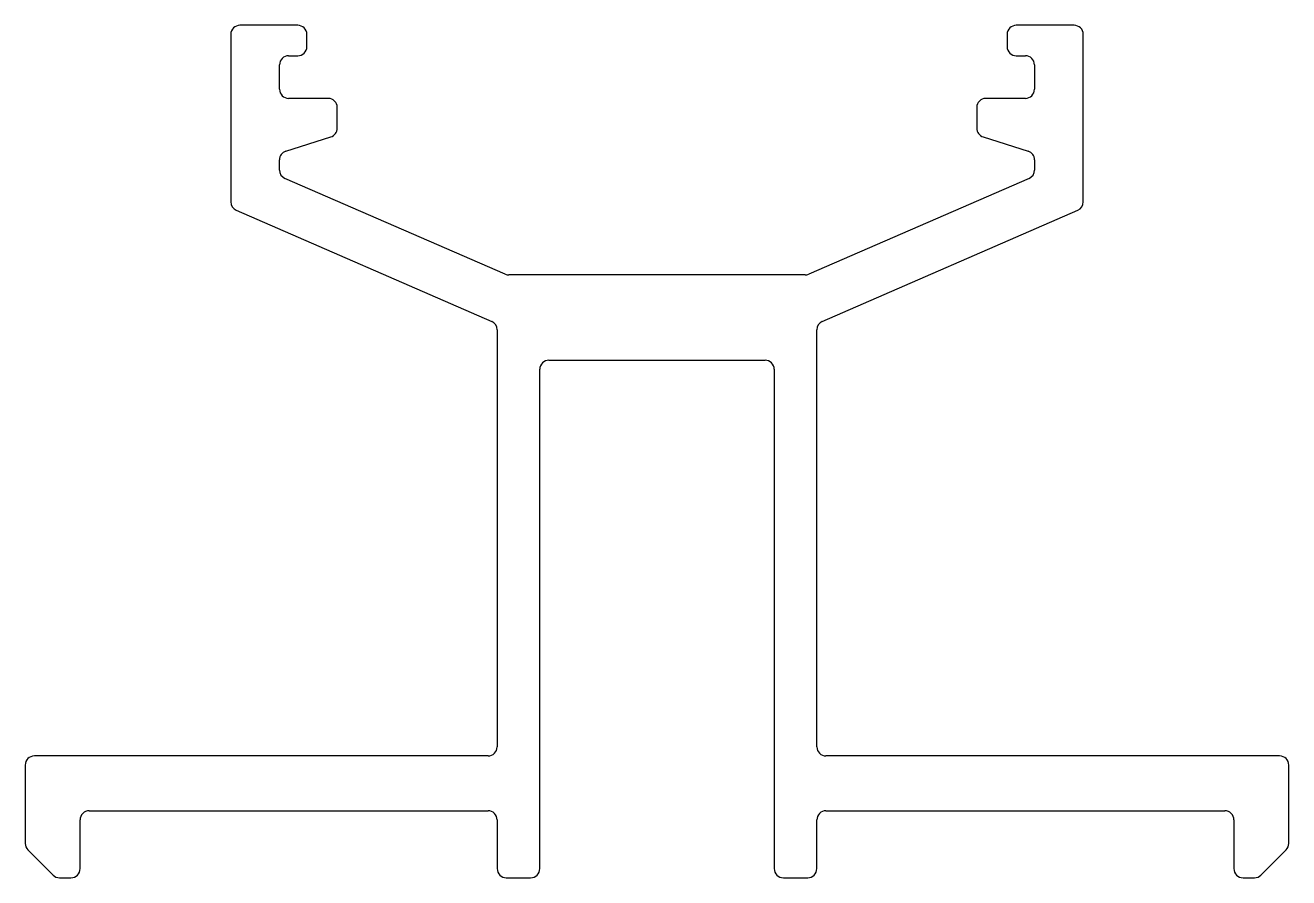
# Model space of a CAD drawing. Extents: x 347.3 to 388.8, y 2062.3 to 2090.3.
import ezdxf

# ---------------------------------------------------------------- set-up
doc = ezdxf.new("R2010")
doc.units = 0
doc.layers.get('0').update_dxf_attribs({"linetype": 'CONTINUOUS'})

msp = doc.modelspace()

# ---------------------------------------------------------------- linework, layer by layer
for p, q in [((354.059, 2089.978), (354.059, 2084.475)), ((356.259, 2090.278), (354.359, 2090.278)), ((356.559, 2089.578), (356.559, 2089.978)), ((379.559, 2089.978), (379.559, 2089.578)), ((381.759, 2090.278), (379.859, 2090.278)), ((382.059, 2084.475), (382.059, 2089.978)), ((355.959, 2089.278), (356.259, 2089.278)), ((379.859, 2089.278), (380.159, 2089.278)), ((355.659, 2088.178), (355.659, 2088.978)), ((380.459, 2088.978), (380.459, 2088.178)), ((357.259, 2087.878), (355.959, 2087.878)), ((380.159, 2087.878), (378.859, 2087.878)), ((357.559, 2086.898), (357.559, 2087.578)), ((378.559, 2087.578), (378.559, 2086.898)), ((355.869, 2086.145), (357.349, 2086.612)), ((378.769, 2086.612), (380.249, 2086.145)), ((355.659, 2085.524), (355.659, 2085.859)), ((380.459, 2085.859), (380.459, 2085.524)), ((363.074, 2082.103), (355.839, 2085.249)), ((380.279, 2085.249), (373.043, 2082.103)), ((354.239, 2084.2), (362.629, 2080.553)), ((373.489, 2080.553), (381.879, 2084.2)), ((372.924, 2082.078), (363.194, 2082.078)), ((362.809, 2080.277), (362.809, 2066.578)), ((373.309, 2066.578), (373.309, 2080.277)), ((364.509, 2079.278), (371.609, 2079.278)), ((364.209, 2062.578), (364.209, 2078.978)), ((371.909, 2078.978), (371.909, 2062.578)), ((347.309, 2065.978), (347.309, 2063.403)), ((362.509, 2066.278), (347.609, 2066.278)), ((388.509, 2066.278), (373.609, 2066.278)), ((388.809, 2063.403), (388.809, 2065.978)), ((349.409, 2064.478), (362.509, 2064.478)), ((373.609, 2064.478), (386.709, 2064.478)), ((349.109, 2062.578), (349.109, 2064.178)), ((362.809, 2064.178), (362.809, 2062.578)), ((373.309, 2062.578), (373.309, 2064.178)), ((387.009, 2064.178), (387.009, 2062.578)), ((347.397, 2063.191), (348.221, 2062.366)), ((387.897, 2062.366), (388.721, 2063.191)), ((348.433, 2062.278), (348.809, 2062.278)), ((363.109, 2062.278), (363.909, 2062.278)), ((372.209, 2062.278), (373.009, 2062.278)), ((387.309, 2062.278), (387.685, 2062.278))]:
    msp.add_line(p, q)
for centre, start, end in [((354.359, 2089.978), 90, 180), ((356.259, 2089.978), 0, 90), ((379.859, 2089.978), 90, 180), ((381.759, 2089.978), 0, 90), ((356.259, 2089.578), 270, 360), ((379.859, 2089.578), 180, 270), ((355.959, 2088.978), 90, 180), ((380.159, 2088.978), 0, 90), ((355.959, 2088.178), 180, 270), ((357.259, 2087.578), 0, 90), ((378.859, 2087.578), 90, 180), ((380.159, 2088.178), 270, 0), ((357.259, 2086.898), 287.5256, 0), ((378.859, 2086.898), 180, 252.4744), ((355.959, 2085.859), 107.5256, 180), ((380.159, 2085.859), 0, 72.4744), ((355.959, 2085.524), 180, 246.5014), ((380.159, 2085.524), 293.4986, 360), ((354.359, 2084.475), 180, 246.5014), ((381.759, 2084.475), 293.4986, 360), ((363.194, 2082.378), 246.5014, 270), ((372.924, 2082.378), 270, 293.4986), ((362.509, 2080.277), 0, 66.5014), ((373.609, 2080.277), 113.4986, 180), ((364.509, 2078.978), 90, 180), ((371.609, 2078.978), 0, 90), ((362.509, 2066.578), 270, 360), ((373.609, 2066.578), 180, 270), ((347.609, 2065.978), 90, 180), ((388.509, 2065.978), 0, 90), ((349.409, 2064.178), 90, 180), ((362.509, 2064.178), 0, 90), ((373.609, 2064.178), 90, 180), ((386.709, 2064.178), 0, 90), ((347.609, 2063.403), 180, 225), ((388.509, 2063.403), 315, 0), ((348.809, 2062.578), 270, 360), ((363.109, 2062.578), 180, 270), ((363.909, 2062.578), 270, 360), ((372.209, 2062.578), 180, 270), ((373.009, 2062.578), 270, 360), ((387.309, 2062.578), 180, 270), ((348.433, 2062.578), 225, 270), ((387.685, 2062.578), 270, 315)]:
    msp.add_arc(centre, 0.3, start, end)

doc.saveas('drawing.dxf')
